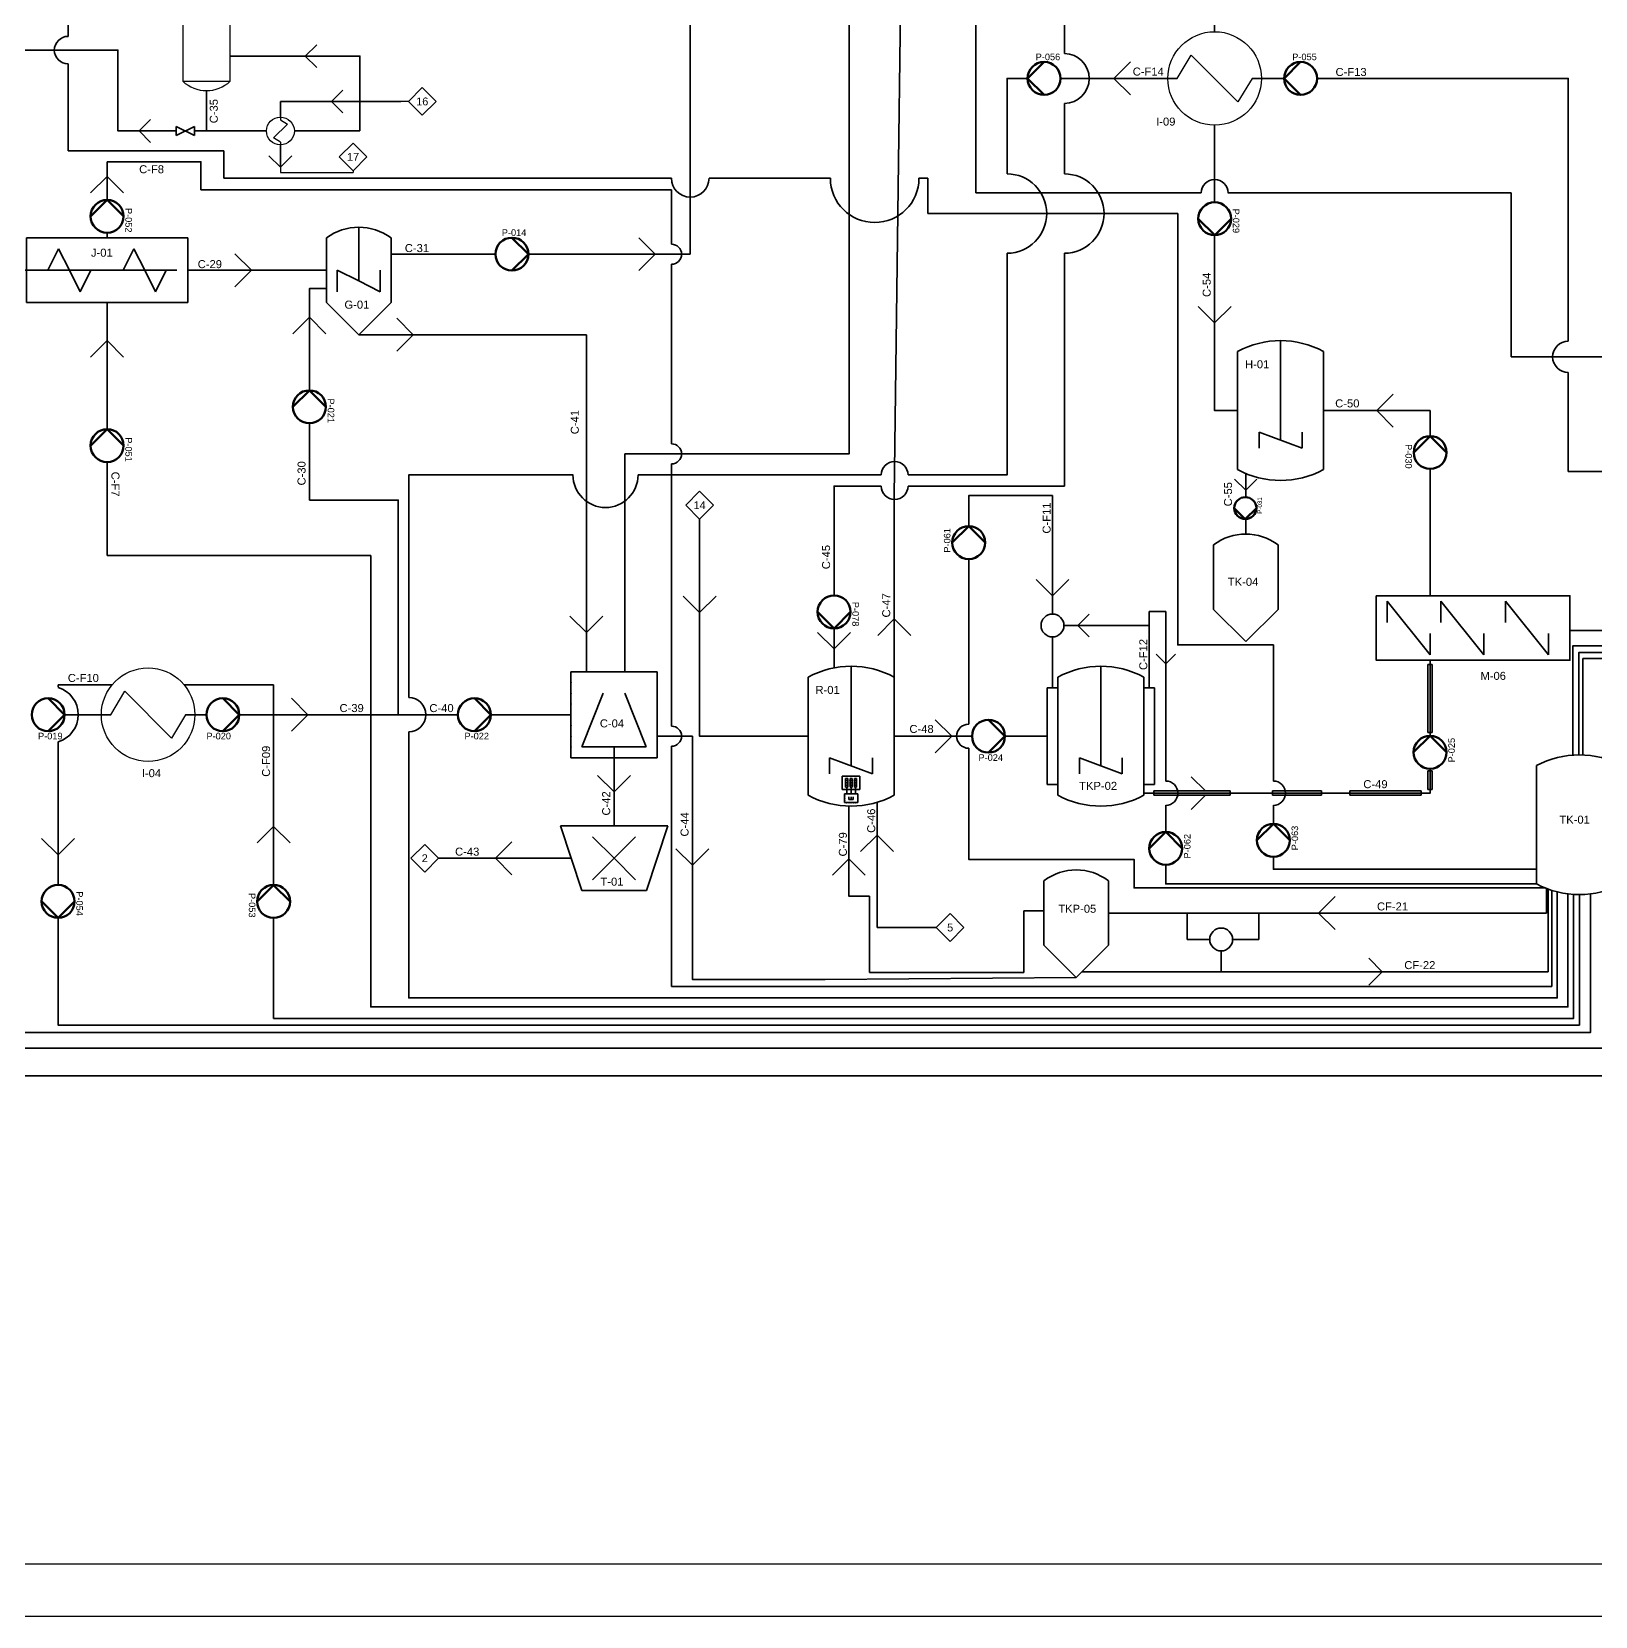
# Paper-space layout 'Flujo' of a CAD drawing. Header units: inches, sheet in millimetres. Extents: x 10 to 410, y 10 to 291.
# Drawn here: x 106.4 to 255.4, y 10 to 161 of the extents above; entities that cross this region are included whole.
import ezdxf
from ezdxf.enums import TextEntityAlignment as Align

# ---------------------------------------------------------------- set-up
doc = ezdxf.new("R2010")
doc.units = ezdxf.units.IN
doc.header["$LTSCALE"] = 5
doc.header["$MEASUREMENT"] = 0
doc.linetypes.add('DASHED2', pattern=[0.375, 0.25, -0.125])
doc.linetypes.add('LÍNEAS_OCULTAS2', pattern=[0.1875, 0.125, -0.0625])
doc.styles.add('TEXTO_CUADRO', font='arial.ttf', dxfattribs={"height": 2})
doc.styles.add('TEXTO_INSTRUMENTOS', font='arial.ttf', dxfattribs={"height": 1})

# ---------------------------------------------------------------- blocks, each defined once
blk = doc.blocks.new('crushing-grinding mixer')
at = {"lineweight": 35}
for p, q in [((30.77, 214.02), (20.77, 214.02)), ((20.77, 214.02), (22.77, 208.02)), ((30.77, 214.02), (28.77, 208.02)), ((25.77, 211.02), (23.77, 213.02)), ((25.77, 211.02), (27.77, 213.02)), ((23.77, 209.02), (25.77, 211.02)), ((27.77, 209.02), (25.77, 211.02)), ((22.77, 208.02), (28.77, 208.02))]:
    blk.add_line(p, q, dxfattribs=at)
blk = doc.blocks.new('Tornillo sin fin cerrado')
at = {"lineweight": 35}
for p, q in [((19.71, 193.97), (34.71, 193.97)), ((19.71, 193.97), (19.71, 190.97)), ((34.71, 193.97), (34.71, 190.97)), ((21.71, 190.97), (22.71, 192.97)), ((23.71, 190.97), (22.71, 192.97)), ((28.71, 190.97), (29.71, 192.97)), ((30.71, 190.97), (29.71, 192.97)), ((19.71, 190.97), (18.71, 190.97)), ((19.71, 187.97), (19.71, 190.97)), ((19.71, 190.97), (33.71, 190.97)), ((19.71, 190.97), (21.71, 190.97)), ((23.71, 190.97), (24.71, 188.97)), ((25.71, 190.97), (24.71, 188.97)), ((25.71, 190.97), (29.71, 190.97)), ((29.71, 190.97), (28.71, 190.97)), ((30.71, 190.97), (31.71, 188.97)), ((32.71, 190.97), (31.71, 188.97)), ((34.71, 187.97), (34.71, 190.97)), ((19.71, 187.97), (34.71, 187.97))]:
    blk.add_line(p, q, dxfattribs=at)
blk = doc.blocks.new('vessel fondo conico con agitador')
at = {"color": 18, "lineweight": 35, "true_color": 0x000000}
for p, q in [((55.51, 240.7), (55.51, 235.7)), ((52.51, 233.7), (52.51, 239.7)), ((58.51, 239.7), (58.51, 233.7)), ((53.51, 235.7), (53.51, 236.7)), ((53.51, 236.7), (55.51, 235.7)), ((57.51, 235.7), (57.51, 236.7)), ((53.51, 235.7), (53.51, 234.7)), ((57.51, 234.7), (55.51, 235.7)), ((57.51, 235.7), (57.51, 234.7))]:
    blk.add_line(p, q, dxfattribs=at)
for points in [[(55.51, 230.7), (52.51, 233.7)], [(55.51, 230.7), (58.51, 233.7)]]:
    blk.add_lwpolyline(points, dxfattribs=at)
blk.add_arc((55.51, 235.7), 5, 53.1301, 126.8699, dxfattribs=at)
blk = doc.blocks.new('bomba')
at = {"lineweight": 100}
for p, q in [((186.71, 141.99), (191.7, 137)), ((191.7, 137), (186.71, 132)), ((191.71, 137), (191.7, 137)), ((186.71, 132), (186.71, 131.99))]:
    blk.add_line(p, q, dxfattribs=at)
blk.add_circle((186.71, 137), 5, dxfattribs=at)
at = {"lineweight": 100, "style": 'TEXTO_CUADRO'}
blk.add_attdef('P-101', (183.22, 129.4), '', height=2, dxfattribs=at)
blk = doc.blocks.new('COL_DESTILACION')
for p, q in [((10, 31.5), (0, 31.5)), ((0, 31.5), (0, -38.5)), ((10, -38.5), (10, 31.5)), ((0, -38.5), (10, -38.5))]:
    blk.add_line(p, q)
at = {"linetype": 'DASHED2'}
for p, q in [((10, 24.5), (0, 24.5)), ((10, 17.5), (0, 17.5)), ((10, 10.5), (0, 10.5)), ((10, 3.5), (0, 3.5)), ((10, -3.5), (0, -3.5)), ((10, -10.5), (0, -10.5)), ((10, -17.5), (0, -17.5)), ((10, -24.5), (0, -24.5))]:
    blk.add_line(p, q, dxfattribs=at)
for centre, start, end in [((5, 26.25), 46.3972, 133.6028), ((5, -33.25), 226.3972, 313.6028)]:
    blk.add_arc(centre, 7.25, start, end)
at = {"insert": (5, 27), "char_height": 2, "attachment_point": 5, "style": 'TEXTO_CUADRO'}
blk.add_mtext_dynamic_manual_height_columns('1', width=12.3356, gutter_width=10, heights=[0], dxfattribs=at)
at = {"style": 'TEXTO_CUADRO'}
for tag, p in [('TAG', (5.37, 13.7)), ('NF', (3.95, -1)), ('N', (5, -22))]:
    blk.add_attdef(tag, text='', height=2, dxfattribs=at).set_placement(p, align=Align.MIDDLE_CENTER)
blk = doc.blocks.new('INTERCAMBIADOR_DE_CALOR')
for p, q in [((1, 0), (2.5, 2.5)), ((7.5, -2.5), (2.5, 2.5)), ((0, 0), (1, 0)), ((9, 0), (7.5, -2.5)), ((9, 0), (10, 0))]:
    blk.add_line(p, q)
blk.add_circle((5, 0), 5)
at = {"style": 'TEXTO_CUADRO'}
blk.add_attdef('TAG', text='', height=2, dxfattribs=at).set_placement((5.87, -6.56), align=Align.MIDDLE_CENTER)
blk = doc.blocks.new('Valvula generica')
at = {"color": 7, "lineweight": 35}
for p, q in [((242.61, 259.1), (243.46, 257.4)), ((242.61, 259.1), (243.46, 259.1)), ((242.61, 257.4), (243.46, 259.1)), ((242.61, 257.4), (243.46, 257.4))]:
    blk.add_line(p, q, dxfattribs=at)
blk = doc.blocks.new('centrifugadora')
at = {"lineweight": 35}
for p, q in [((108.4, 212.32), (108.4, 208.32)), ((108.4, 212.32), (116.4, 212.32)), ((116.4, 212.32), (116.4, 208.32)), ((111.4, 210.32), (109.4, 205.32)), ((113.4, 210.32), (115.4, 205.32)), ((108.4, 204.32), (108.4, 208.32)), ((116.4, 204.32), (116.4, 208.32)), ((109.4, 205.32), (115.4, 205.32)), ((112.4, 205.32), (112.4, 204.32)), ((108.4, 204.32), (112.4, 204.32)), ((116.4, 204.32), (112.4, 204.32))]:
    blk.add_line(p, q, dxfattribs=at)
for p in [(108.4, 211.32), (108.4, 210.32), (108.4, 209.32), (108.4, 207.32), (108.4, 206.32), (108.4, 205.32)]:
    blk.add_point(p, dxfattribs=at)
blk = doc.blocks.new('vessel con agitador')
at = {"lineweight": 35}
for p, q in [((237.26, 259.37), (237.26, 250.87)), ((235.26, 250.87), (235.26, 249.37)), ((239.26, 249.37), (235.26, 250.87)), ((237.26, 250.87), (237.26, 250.12)), ((239.26, 250.87), (239.26, 249.37))]:
    blk.add_line(p, q, dxfattribs=at)
for points in [[(233.26, 258.37), (233.26, 247.37)], [(241.26, 247.37), (241.26, 247.37), (241.26, 258.37)]]:
    blk.add_lwpolyline(points, dxfattribs=at)
for centre, start, end in [((237.26, 250.87), 61.9275, 118.0725), ((237.26, 254.87), 241.9275, 298.0725)]:
    blk.add_arc(centre, 8.5, start, end, dxfattribs=at)
blk = doc.blocks.new('resistencia electrica')
at = {"lineweight": 35}
for p, q in [((178.26, 261.29), (182.26, 261.29)), ((178.26, 255.29), (178.26, 261.29)), ((182.26, 261.29), (182.26, 255.29)), ((182.26, 260.29), (184.26, 260.29)), ((184.26, 260.29), (184.26, 262.29)), ((184.26, 262.29), (190.26, 262.29)), ((184.26, 260.29), (184.26, 256.29)), ((184.26, 260.29), (185.26, 260.29)), ((185.26, 260.29), (185.26, 260.79)), ((185.26, 260.79), (189.26, 260.79)), ((185.26, 260.79), (186.26, 260.79)), ((185.26, 259.79), (185.26, 260.29)), ((189.26, 259.79), (185.26, 259.79)), ((186.26, 260.79), (186.26, 259.79)), ((187.26, 260.79), (187.26, 259.79)), ((188.26, 260.79), (188.26, 259.79)), ((189.26, 260.79), (189.26, 259.79)), ((190.26, 262.29), (190.26, 254.29)), ((182.26, 255.29), (178.26, 255.29)), ((180.26, 259.29), (179.67, 259.29)), ((179.67, 259.29), (179.67, 257.29)), ((179.67, 258.29), (180.84, 258.29)), ((179.67, 257.29), (180.84, 257.29)), ((180.26, 259.29), (180.84, 259.29)), ((182.26, 258.29), (184.26, 258.29)), ((182.26, 256.29), (184.26, 256.29)), ((184.26, 258.29), (185.26, 258.29)), ((184.26, 256.29), (184.26, 254.29)), ((184.26, 256.29), (185.26, 256.29)), ((184.26, 254.29), (190.26, 254.29)), ((185.26, 258.29), (185.26, 258.79)), ((185.26, 258.79), (189.26, 258.79)), ((185.26, 258.79), (186.26, 258.79)), ((185.26, 257.79), (185.26, 258.29)), ((189.26, 257.79), (185.26, 257.79)), ((185.26, 256.29), (185.26, 256.79)), ((185.26, 256.79), (189.26, 256.79)), ((185.26, 256.79), (186.26, 256.79)), ((185.26, 255.79), (185.26, 256.29)), ((189.26, 255.79), (185.26, 255.79)), ((186.26, 258.79), (186.26, 257.79)), ((186.26, 256.79), (186.26, 255.79)), ((187.26, 258.79), (187.26, 257.79)), ((187.26, 256.79), (187.26, 255.79)), ((188.26, 258.79), (188.26, 257.79)), ((188.26, 256.79), (188.26, 255.79)), ((189.26, 258.79), (189.26, 257.79)), ((189.26, 256.79), (189.26, 255.79))]:
    blk.add_line(p, q, dxfattribs=at)
for p in [(178.26, 260.29), (179.26, 261.29), (180.26, 261.29), (181.26, 261.29), (186.26, 260.79), (187.26, 260.79), (188.26, 260.79), (178.26, 259.29), (178.26, 258.29), (178.26, 257.29), (178.26, 256.29), (186.26, 258.79), (186.26, 256.79), (187.26, 258.79), (187.26, 256.79), (188.26, 258.79), (188.26, 256.79)]:
    blk.add_point(p, dxfattribs=at)
blk = doc.blocks.new('vessel con camisa')
at = {"lineweight": 35}
for p, q in [((243.14, 255.09), (243.14, 244.09)), ((251.14, 255.09), (251.14, 244.09)), ((242.14, 254.09), (243.14, 254.09)), ((242.14, 245.09), (242.14, 254.09)), ((243.14, 254.09), (243.14, 245.09)), ((252.14, 254.09), (251.14, 254.09)), ((252.14, 245.09), (252.14, 254.09)), ((243.14, 245.09), (242.14, 245.09)), ((251.14, 245.09), (252.14, 245.09))]:
    blk.add_line(p, q, dxfattribs=at)
for centre, start, end in [((247.14, 247.59), 61.9275, 118.0725), ((247.14, 251.59), 241.9275, 298.0725)]:
    blk.add_arc(centre, 8.5, start, end, dxfattribs=at)
blk = doc.blocks.new('mezclador generico')
at = {"lineweight": 35}
for p, q in [((205.31, 253.06), (206.31, 253.06)), ((206.31, 252.56), (206.31, 252.06)), ((206.31, 252.06), (206.31, 252.56)), ((206.31, 252.56), (210.31, 247.56)), ((206.31, 252.56), (206.31, 250.56)), ((211.31, 252.56), (215.31, 247.56)), ((211.31, 252.56), (211.31, 250.56)), ((217.31, 252.56), (221.31, 247.56)), ((217.31, 252.56), (217.31, 250.56)), ((210.31, 249.56), (210.31, 247.56)), ((215.31, 249.56), (215.31, 247.56)), ((221.31, 249.56), (221.31, 247.56)), ((210.31, 247.56), (210.31, 248.06)), ((211.31, 247.06), (210.31, 247.06))]:
    blk.add_line(p, q, dxfattribs=at)
for points in [[(205.31, 253.06), (205.31, 247.06), (211.31, 247.06)], [(205.31, 253.06), (211.31, 253.06)], [(211.31, 253.06), (217.31, 253.06)], [(211.31, 247.06), (223.31, 247.06), (223.31, 252.56)], [(217.31, 253.06), (223.31, 253.06), (223.31, 252.56)]]:
    blk.add_lwpolyline(points, dxfattribs=at)
blk = doc.blocks.new('VESSEL CONICO')
at = {"lineweight": 35}
for p, q in [((222.4, 129.71), (222.4, 123.71)), ((228.4, 123.71), (228.4, 129.71)), ((222.4, 123.71), (225.4, 120.71)), ((225.4, 120.71), (228.4, 123.71))]:
    blk.add_line(p, q, dxfattribs=at)
blk.add_arc((225.4, 125.71), 5, 53.1301, 126.8699, dxfattribs=at)
blk = doc.blocks.new('vessel with dished ends')
at = {"lineweight": 35}
for p, q in [((128, 243.23), (128, 254.23)), ((136, 254.23), (136, 243.23))]:
    blk.add_line(p, q, dxfattribs=at)
for centre, start, end in [((132, 246.73), 61.9275, 118.0725), ((132, 250.73), 241.9275, 298.0725)]:
    blk.add_arc(centre, 8.5, start, end, dxfattribs=at)
blk = doc.blocks.new('NUMERADOR_DE_LINEA')
blk.add_lwpolyline([(3.54, -3.54), (7.07, 0), (3.54, 3.54), (0, 0)], close=True)
at = {"style": 'TEXTO_CUADRO'}
blk.add_attdef('NL', text='', height=2, dxfattribs=at).set_placement((3.54, 0), align=Align.MIDDLE_CENTER)

psp = doc.layouts.new('Flujo')

# ---------------------------------------------------------------- linework, layer by layer
at = {"color": 18, "lineweight": 35, "true_color": 0x000000}
for p, q in [((196.38, 195.01), (196.38, 145.62)), ((215.57, 156.53), (214.68, 156.53)), ((223.66, 156.53), (222.7, 156.53)), ((130.14, 152.85), (130.14, 154.34)), ((130.14, 154.34), (141.62, 154.34)), ((130.14, 150.2), (130.14, 148.09)), ((196.38, 145.62), (206.57, 145.62)), ((217.86, 145.62), (206.57, 145.62)), ((247.4, 145.62), (220.41, 145.62)), ((247.4, 130), (247.4, 145.62)), ((159.29, 132.11), (159.29, 111.11)), ((258.45, 130), (247.4, 130)), ((208.29, 100.52), (208.29, 91.05)), ((113.97, 95.91), (113.08, 95.91)), ((122.06, 95.91), (121.1, 95.91)), ((208.29, 91.05), (206.25, 91.81)), ((206.25, 91.81), (206.25, 90.28)), ((208.29, 91.05), (210.34, 90.28)), ((210.34, 90.28), (210.34, 91.81))]:
    psp.add_line(p, q, dxfattribs=at)
at = {"color": 5, "lineweight": 35}
for p, q in [((109.91, 169.5), (109.91, 160.54)), ((109.91, 157.92), (109.91, 149.63)), ((209.55, 156.53), (211.11, 158.1)), ((214.68, 156.53), (209.55, 156.53)), ((209.55, 156.53), (211.11, 154.96)), ((228.9, 156.53), (239.98, 156.53)), ((109.91, 149.63), (124.74, 149.63)), ((124.74, 149.63), (124.74, 147.02)), ((113.63, 148.59), (113.63, 144.96)), ((113.63, 147.18), (112.06, 145.62)), ((113.63, 147.18), (115.2, 145.62)), ((124.74, 147.02), (167.4, 147.02)), ((191.82, 147.02), (190.97, 147.02)), ((191.82, 143.66), (191.82, 147.02)), ((167.4, 145.92), (167.4, 140.74)), ((113.63, 141.82), (113.63, 141.33)), ((167.4, 138.83), (167.4, 121.72)), ((113.63, 135.18), (113.63, 127.92)), ((113.63, 131.55), (112.06, 129.99)), ((113.63, 131.55), (115.2, 129.99)), ((113.63, 127.92), (113.63, 123.11)), ((113.63, 119.97), (113.63, 111.07)), ((167.4, 119.81), (167.4, 94.82)), ((203.69, 112.81), (203.69, 116.79)), ((203.69, 105.5), (203.69, 112.81)), ((113.63, 111.07), (138.74, 111.07)), ((138.74, 95.91), (138.74, 111.07)), ((203.69, 107.23), (202.12, 108.8)), ((203.69, 107.23), (205.25, 108.8)), ((212.9, 104.41), (212.9, 105.74)), ((204.78, 104.41), (208.29, 104.41)), ((206.1, 104.41), (207.18, 105.5)), ((206.1, 104.41), (207.18, 103.33)), ((208.29, 104.41), (212.9, 104.41)), ((212.9, 98.47), (212.9, 104.41)), ((203.69, 98.47), (203.69, 103.32)), ((214.48, 100.76), (213.57, 101.67)), ((214.48, 100.76), (215.4, 101.67)), ((114.09, 98.74), (108.96, 98.74)), ((167.4, 92.91), (167.4, 70.01)), ((129.49, 85.26), (127.92, 83.7)), ((129.49, 85.26), (131.06, 83.7)), ((108.96, 82.54), (107.39, 84.1)), ((108.96, 82.54), (110.53, 84.1)), ((229.04, 77.01), (230.61, 78.58)), ((250.9, 71.42), (250.9, 79.29)), ((251.27, 70.01), (251.27, 79.16)), ((216.53, 74.49), (216.53, 77.01)), ((223.36, 74.49), (223.36, 77.01)), ((229.04, 77.01), (230.61, 75.44)), ((218.67, 74.49), (216.53, 74.49)), ((220.85, 74.49), (223.36, 74.49)), ((219.76, 73.4), (219.76, 72.9)), ((219.76, 72.9), (219.76, 71.42)), ((235.11, 71.42), (233.83, 72.7)), ((206.51, 71.42), (219.31, 71.42)), ((219.31, 71.42), (250.9, 71.42)), ((235.11, 71.42), (233.83, 70.14)), ((167.4, 70.01), (251.27, 70.01))]:
    psp.add_line(p, q, dxfattribs=at)
at = {"lineweight": 35}
for p, q in [((219.14, 165.08), (219.14, 160.99)), ((132.51, 158.66), (133.6, 159.75)), ((132.51, 158.66), (133.6, 157.57)), ((135.01, 154.34), (136.09, 155.43)), ((135.01, 154.34), (136.09, 153.25)), ((116.68, 151.53), (117.77, 152.61)), ((116.68, 151.53), (117.77, 150.44)), ((219.14, 144.74), (219.14, 152.08)), ((130.14, 148.09), (129.05, 149.17)), ((130.14, 148.09), (131.23, 149.17)), ((165.84, 139.79), (164.27, 141.36)), ((127.37, 138.26), (125.8, 139.83)), ((140.68, 139.79), (144.51, 139.79)), ((144.51, 139.79), (150.62, 139.79)), ((153.76, 139.79), (169.18, 139.78)), ((165.84, 139.79), (164.27, 138.22)), ((121.31, 138.26), (128.64, 138.26)), ((127.37, 138.26), (125.8, 136.69)), ((128.64, 138.26), (134.53, 138.26)), ((219.14, 133.25), (217.57, 134.81)), ((219.14, 133.25), (220.71, 134.81)), ((132.9, 133.78), (131.33, 132.21)), ((132.9, 133.78), (134.47, 132.21)), ((142.79, 132.11), (141.22, 133.68)), ((137.6, 132.11), (152.79, 132.11)), ((142.79, 132.11), (141.22, 130.54)), ((152.79, 132.11), (159.29, 132.11)), ((234.59, 124.89), (236.16, 126.46)), ((239.67, 124.89), (229.52, 124.89)), ((234.59, 124.89), (236.16, 123.32)), ((239.67, 122.46), (239.67, 124.89)), ((222.1, 117.3), (221.04, 118.36)), ((222.1, 118.89), (222.1, 116.64)), ((222.1, 117.3), (223.16, 118.36)), ((222.1, 114.58), (222.1, 113.11)), ((159.29, 100.01), (159.29, 111.11)), ((188.61, 109.63), (188.61, 111.72)), ((188.61, 105.03), (188.61, 109.63)), ((170.07, 105.63), (168.5, 107.2)), ((170.07, 105.63), (171.64, 107.2)), ((159.29, 103.74), (157.72, 105.3)), ((159.29, 103.74), (160.86, 105.3)), ((188.61, 105.03), (187.04, 103.46)), ((188.61, 99.5), (188.61, 105.03)), ((188.61, 105.03), (190.18, 103.46)), ((252.98, 103.92), (259.73, 103.92)), ((239.46, 94.2), (239.46, 100.7)), ((239.46, 100.7), (239.87, 100.7)), ((239.87, 94.2), (239.87, 100.7)), ((132.75, 95.91), (131.18, 97.48)), ((109.58, 95.91), (113.08, 95.91)), ((121.99, 95.91), (123.09, 95.91)), ((126.22, 95.91), (134.53, 95.91)), ((132.75, 95.91), (131.18, 94.34)), ((134.53, 95.91), (147.06, 95.91)), ((150.19, 95.91), (157.82, 95.91)), ((194.09, 93.86), (192.52, 95.43)), ((166.02, 93.86), (169.39, 93.86)), ((177.62, 93.86), (180.41, 93.86)), ((188.61, 93.86), (196.03, 93.86)), ((194.09, 93.86), (192.52, 92.29)), ((199.16, 93.86), (203.17, 93.86)), ((239.46, 94.2), (239.87, 94.2)), ((161.92, 91.81), (161.92, 85.3)), ((161.92, 88.56), (160.35, 90.13)), ((161.92, 88.56), (163.49, 90.13)), ((218.26, 88.64), (216.9, 90)), ((239.46, 88.77), (239.46, 90.57)), ((239.46, 90.57), (239.87, 90.57)), ((239.87, 88.77), (239.87, 90.57)), ((212.39, 88.23), (212.39, 88.43)), ((213.33, 88.64), (220.63, 88.64)), ((213.33, 88.23), (213.33, 88.64)), ((213.33, 88.23), (220.63, 88.23)), ((218.26, 88.23), (216.9, 86.86)), ((220.63, 88.64), (220.63, 88.23)), ((223.46, 88.43), (231.37, 88.43)), ((224.64, 88.64), (229.31, 88.64)), ((224.64, 88.64), (224.64, 88.23)), ((224.64, 88.23), (229.31, 88.23)), ((229.31, 88.64), (229.31, 88.23)), ((231.37, 88.43), (236.84, 88.43)), ((232.01, 88.64), (238.82, 88.64)), ((232.01, 88.64), (232.01, 88.23)), ((232.01, 88.23), (238.82, 88.23)), ((238.82, 88.64), (238.82, 88.23)), ((239.46, 88.77), (239.87, 88.77)), ((186.98, 87.56), (186.98, 75.63)), ((150.63, 82.23), (152.19, 83.8)), ((169.39, 81.57), (167.82, 83.13)), ((169.39, 81.57), (170.96, 83.13)), ((186.98, 84.43), (185.41, 82.86)), ((186.98, 84.43), (188.55, 82.86)), ((157.82, 82.23), (145.21, 82.23)), ((150.63, 82.23), (152.19, 80.66)), ((184.29, 82.18), (182.72, 80.61)), ((184.29, 82.18), (185.86, 80.61)), ((200.96, 71.34), (200.96, 77.22)), ((200.96, 77.22), (202.88, 77.22)), ((186.98, 75.63), (192.62, 75.63)), ((186.25, 71.34), (200.96, 71.34)), ((182.04, 70.68), (205.95, 70.86))]:
    psp.add_line(p, q, dxfattribs=at)
for p, q in [((142.33, 154.34), (141.62, 154.34)), ((130.14, 148.09), (130.14, 147.56)), ((130.14, 147.56), (137.06, 147.56)), ((137.06, 147.74), (137.06, 147.56))]:
    psp.add_line(p, q)
at = {"color": 7, "lineweight": 35}
for p, q in [((120.22, 151.53), (116.68, 151.53)), ((123.1, 151.53), (121.96, 151.53)), ((123.1, 151.53), (128.81, 151.53)), ((137.72, 151.53), (131.46, 151.53))]:
    psp.add_line(p, q, dxfattribs=at)
at = {"color": 6, "lineweight": 35}
for p, q in [((182.89, 109.63), (182.89, 111.72)), ((182.89, 107.26), (182.89, 109.63)), ((182.89, 102.17), (181.32, 103.74)), ((182.89, 100.37), (182.89, 104.13)), ((182.89, 102.17), (184.46, 103.74))]:
    psp.add_line(p, q, dxfattribs=at)
at = {"color": 3, "lineweight": 35}
psp.add_line((212.39, 88.43), (212.39, 88.23), dxfattribs=at)
for points in [[(10, 10), (410, 10), (410, 290.6), (10, 290.6)], [(15, 15), (405, 15), (405, 285.6), (15, 285.6)]]:
    psp.add_lwpolyline(points, close=True)
at = {"color": 1, "lineweight": 35}
psp.add_lwpolyline([(58.28, 267.65), (58.28, 273.41), (16.59, 273.41), (16.59, 61.51), (289.84, 61.51), (289.84, 81.68)], dxfattribs=at)
at = {"color": 6, "lineweight": 35}
for points in [[(204.82, 158.9), (204.82, 213.51), (227.3, 213.51), (227.3, 213.53)], [(204.82, 147.43), (204.82, 154.16)], [(189.93, 117.69), (204.82, 117.69), (204.82, 139.88)], [(182.89, 111.72), (182.89, 117.69), (187.38, 117.69)]]:
    psp.add_lwpolyline(points, dxfattribs=at)
at = {"color": 18, "lineweight": 35, "true_color": 0x000000}
for points in [[(188.61, 116.75), (189.6, 192.59), (146.79, 192.59)], [(98.04, 159.23), (114.66, 159.23), (114.66, 151.53), (116.68, 151.53)], [(123.1, 155.37), (123.1, 151.53)], [(162.94, 120.76), (162.94, 103.66), (162.94, 103.66), (162.94, 100.01)], [(188.61, 111.72), (188.61, 116.75)]]:
    psp.add_lwpolyline(points, dxfattribs=at)
at = {"color": 7, "lineweight": 35}
for points in [[(169.18, 191.24), (184.32, 191.24), (184.32, 120.76), (166.72, 120.76), (162.94, 120.76)], [(169.18, 147.46), (169.18, 169.07)], [(137.72, 151.53), (137.72, 158.66), (125.36, 158.66)], [(169.18, 139.78), (169.18, 147.46)], [(132.9, 116.35), (141.36, 116.35), (141.36, 95.91)]]:
    psp.add_lwpolyline(points, dxfattribs=at)
at = {"color": 5, "lineweight": 35}
for points in [[(291.31, 158.7), (291.31, 143.26), (283.37, 143.26), (283.37, 129.34), (263.2, 129.34), (263.2, 101.83), (254.22, 101.83), (253.82, 101.83), (253.82, 92.07)], [(201.32, 156.53), (199.36, 156.53), (199.36, 147.43)], [(209.55, 156.53), (204.45, 156.53)], [(225.76, 156.53), (223.66, 156.53)], [(239.98, 156.53), (252.83, 156.53), (252.83, 131.49)], [(113.63, 148.59), (122.56, 148.59), (122.56, 145.92), (167.4, 145.92)], [(170.97, 147.02), (182.53, 147.02)], [(191.82, 143.66), (193.06, 143.66), (215.63, 143.66), (215.63, 106.11), (215.63, 106.11), (215.63, 102.55), (216.62, 102.55), (224.73, 102.55), (224.73, 89.59)], [(290.91, 141.44), (284.21, 141.44), (284.21, 128.23), (267.72, 128.23), (263.79, 128.23), (263.79, 101.25), (254.22, 101.25), (254.22, 92.07)], [(199.36, 139.88), (199.36, 118.75), (189.93, 118.75)], [(252.83, 128.51), (252.83, 119.09), (258.45, 119.09)], [(66.5, 119.47), (66.5, 114.38), (37, 114.38), (37, 64.13), (256.18, 64.13), (256.18, 78.82)], [(75.09, 119.16), (75.09, 112.88), (39.44, 112.88), (39.44, 65.62), (254.94, 65.62), (254.94, 78.82)], [(158.02, 118.75), (142.37, 118.75), (142.37, 97.54)], [(187.38, 118.75), (164.21, 118.75)], [(261.01, 119.09), (262.5, 119.09), (262.5, 102.46), (253.25, 102.46), (253.25, 92.07)], [(203.69, 116.79), (195.71, 116.79), (195.71, 113.87)], [(195.71, 110.74), (195.71, 95.01)], [(212.9, 105.74), (214.48, 105.74), (214.48, 89.59)], [(108.96, 98.74), (108.96, 98.52)], [(123.09, 98.74), (120.98, 98.74)], [(123.09, 98.74), (129.49, 98.74)], [(129.49, 98.74), (129.49, 79.69)], [(138.74, 95.91), (138.74, 68.07), (252.79, 68.07), (252.79, 78.83)], [(142.37, 94.29), (142.37, 68.92), (251.77, 68.92), (251.77, 79.02)], [(108.96, 93.31), (108.96, 79.69)], [(195.71, 92.72), (195.71, 82.12), (211.46, 82.12), (211.46, 79.41), (250.59, 79.41), (250.59, 79.41)], [(214.48, 87.28), (214.48, 84.74)], [(224.73, 87.28), (224.73, 85.51)], [(214.48, 81.6), (214.48, 79.78), (249.79, 79.78)], [(224.73, 82.38), (224.73, 81.18), (249.79, 81.18)], [(108.96, 76.55), (108.96, 66.34), (253.89, 66.34), (253.89, 78.76)], [(129.49, 76.55), (129.49, 66.97), (253.34, 66.97), (253.34, 78.83)], [(240.52, 77.01), (250.75, 77.01), (250.75, 79.34)], [(209.03, 77.01), (240.52, 77.01)]]:
    psp.add_lwpolyline(points, dxfattribs=at)
at = {"lineweight": 35}
for points in [[(221.33, 124.89), (219.14, 124.89), (219.14, 141.6)], [(134.53, 136.51), (132.9, 136.51), (132.9, 126.81)], [(132.9, 123.67), (132.9, 116.35)], [(239.67, 107.25), (239.67, 119.33)], [(177.62, 93.86), (170.07, 93.86), (170.07, 105.63), (170.07, 114.55)], [(239.67, 93.89), (239.67, 101.1)], [(169.39, 93.86), (169.39, 70.68), (182.04, 70.68)], [(236.84, 88.43), (239.67, 88.43), (239.67, 90.75)], [(212.39, 88.43), (223.46, 88.43)], [(184.29, 87.2), (184.29, 84.58), (184.29, 84.58), (184.29, 78.61), (186.25, 78.61), (186.25, 71.34)]]:
    psp.add_lwpolyline(points, dxfattribs=at)
for centre in [(203.69, 104.41), (219.76, 74.49)]:
    psp.add_circle(centre, 1.09, dxfattribs=at)
at = {"color": 5, "lineweight": 35}
for centre, radius, start, end in [((109.91, 159.23), 1.31, 90, 270), ((169.18, 147.02), 1.79, 180, 0), ((186.75, 147.02), 4.22, 180, 0), ((199.36, 143.66), 3.78, 270, 90), ((167.4, 139.78), 0.957, 270, 90), ((252.83, 130), 1.49, 90, 270), ((167.4, 120.76), 0.957, 270, 90), ((188.65, 118.75), 1.28, 0, 180), ((161.11, 118.75), 3.1, 180, 0), ((108.16, 95.91), 2.72, 287.0116, 72.9884), ((142.37, 95.91), 1.63, 270, 90), ((167.4, 93.86), 0.957, 270, 90), ((195.71, 93.86), 1.15, 90, 270), ((214.48, 88.43), 1.16, 270, 90), ((224.73, 88.43), 1.16, 270, 90)]:
    psp.add_arc(centre, radius, start, end, dxfattribs=at)
at = {"color": 6, "lineweight": 35}
for centre, radius, start, end in [((204.82, 156.53), 2.37, 270, 90), ((204.82, 143.66), 3.78, 270, 90), ((188.65, 117.69), 1.28, 180, 0)]:
    psp.add_arc(centre, radius, start, end, dxfattribs=at)
at = {"lineweight": 35}
psp.add_arc((219.14, 145.62), 1.28, 0, 180, dxfattribs=at)

# ---------------------------------------------------------------- block references
at = {"color": 3, "linetype": 'LÍNEAS_OCULTAS2', "lineweight": 35, "xscale": 0.4533043059229451, "yscale": 0.4533043059229451, "zscale": 0.4533043059229451}
psp.add_blockref('COL_DESTILACION', (120.83, 173.73), dxfattribs=at).add_auto_attribs({'TAG': 'Z-01', 'NF': '7', 'N': '11'})
at = {"color": 3, "linetype": 'LÍNEAS_OCULTAS2', "lineweight": 35}
for name, p, xscale, yscale, zscale in [('INTERCAMBIADOR_DE_CALOR', (214.68, 156.53), 0.8909178327213845, 0.8909178327213845, 0.8909178327213845), ('vessel con agitador', (-17.62, -134.14), 1.024361001701435, 1.024361001701435, 1.024361001701435), ('VESSEL CONICO', (-8.79, -20.78), 1.024361001701435, 1.024361001701435, 1.024361001701435), ('INTERCAMBIADOR_DE_CALOR', (113.08, 95.91), 0.8909178327213845, 0.8909178327213845, 0.8909178327213845), ('centrifugadora', (46.78, -117.49), 1.024361001701435, 1.024361001701435, 1.024361001701435), ('vessel con agitador', (-58.53, -165.17), 1.024361001701435, 1.024361001701435, 1.024361001701435), ('vessel con camisa', (-44.86, -161.81), 1.024361001701435, 1.024361001701435, 1.024361001701435), ('vessel with dished ends', (118.67, -169.37), 1.024361001701435, 1.024361001701435, 1.024361001701435)]:
    psp.add_blockref(name, p, dxfattribs=dict(at, xscale=xscale, yscale=yscale, zscale=zscale))
at = {"color": 1, "linetype": 'DASHED2', "lineweight": 35}
ref = psp.add_blockref('bomba', (261.46, 199.51), dxfattribs=dict(at, xscale=0.3137173204244906, yscale=0.3137173204244906, zscale=0.3137173204244906, rotation=180))
ref.add_attrib('P-101', 'P-056', (202.09, 158.27), dxfattribs={"lineweight": 100, "height": 0.627, "rotation": 360, "style": 'TEXTO_CUADRO'})
ref = psp.add_blockref('bomba', (285.9, 199.51), dxfattribs=dict(at, xscale=0.3137173204244906, yscale=0.3137173204244906, zscale=0.3137173204244906, rotation=180))
ref.add_attrib('P-101', 'P-055', (226.53, 158.27), dxfattribs={"lineweight": 100, "height": 0.627, "rotation": 360, "style": 'TEXTO_CUADRO'})
at = {"color": 5, "lineweight": 35, "xscale": 0.3730871153243692, "yscale": 0.3730871153243692, "zscale": 0.3730871153243692}
for p, values in [((142.33, 154.34), {'NL': '16'}), ((135.74, 149.06), {'NL': '17'}), ((168.75, 115.87), {'NL': '14'}), ((142.57, 82.23), {'NL': '2'}), ((192.62, 75.63), {'NL': '5'})]:
    psp.add_blockref('NUMERADOR_DE_LINEA', p, dxfattribs=at).add_auto_attribs(values)
at = {"color": 3, "linetype": 'LÍNEAS_OCULTAS2', "lineweight": 35, "rotation": 270}
for name, p, xscale, yscale, zscale in [('INTERCAMBIADOR_DE_CALOR', (130.14, 152.85), 0.2649898694412766, 0.2649898694412766, 0.2649898694412766), ('Valvula generica', (-143.45, 400.48), 1.024361001701435, 1.024361001701435, 1.024361001701435)]:
    psp.add_blockref(name, p, dxfattribs=dict(at, xscale=xscale, yscale=yscale, zscale=zscale))
at = {"color": 1, "linetype": 'DASHED2', "lineweight": 35}
ref = psp.add_blockref('bomba', (156.61, 84.82), dxfattribs=dict(at, xscale=0.3137173204244906, yscale=0.3137173204244906, zscale=0.3137173204244906, rotation=89.99999999999753))
ref.add_attrib('P-101', 'P-052', (115.37, 144.19), dxfattribs={"lineweight": 100, "height": 0.627, "rotation": 270, "style": 'TEXTO_CUADRO'})
ref = psp.add_blockref('bomba', (262.12, 201.74), dxfattribs=dict(at, xscale=-0.3137173204244906, yscale=0.3137173204244906, zscale=0.3137173204244906, rotation=90.00000000000959))
ref.add_attrib('P-101', 'P-029', (220.87, 144.13), dxfattribs={"lineweight": 100, "height": 0.627, "rotation": 270, "style": 'TEXTO_CUADRO'})
at = {"lineweight": 35, "xscale": 1.024361001701435, "yscale": 1.024361001701435, "zscale": 1.024361001701435}
for name, p in [('vessel fondo conico con agitador', (80.74, -104.21)), ('mezclador generico', (24.23, -151.98))]:
    psp.add_blockref(name, p, dxfattribs=at)
at = {"color": 1, "linetype": 'DASHED2', "lineweight": 35}
ref = psp.add_blockref('bomba', (93.62, 182.77), dxfattribs=dict(at, xscale=-0.3137173204244906, yscale=0.3137173204244906, zscale=0.3137173204244906, rotation=180))
ref.add_attrib('P-101', 'P-014', (151.23, 141.53), dxfattribs={"lineweight": 100, "height": 0.627, "style": 'TEXTO_CUADRO'})
at = {"color": 32, "lineweight": 35, "true_color": 0xcd6928, "xscale": 1.024361001701435, "yscale": 1.024361001701435, "zscale": 1.024361001701435}
for name, p in [('Tornillo sin fin cerrado', (85.75, -57.36)), ('crushing-grinding mixer', (135.53, -133.93))]:
    psp.add_blockref(name, p, dxfattribs=at)
at = {"color": 1, "linetype": 'DASHED2', "lineweight": 35}
ref = psp.add_blockref('bomba', (175.88, 66.67), dxfattribs=dict(at, xscale=0.3137173204244906, yscale=0.3137173204244906, zscale=0.3137173204244906, rotation=89.99999999999753))
ref.add_attrib('P-101', 'P-021', (134.64, 126.04), dxfattribs={"lineweight": 100, "height": 0.627, "rotation": 270, "style": 'TEXTO_CUADRO'})
ref = psp.add_blockref('bomba', (156.61, 62.97), dxfattribs=dict(at, xscale=0.3137173204244906, yscale=0.3137173204244906, zscale=0.3137173204244906, rotation=89.99999999999753))
ref.add_attrib('P-101', 'P-051', (115.37, 122.34), dxfattribs={"lineweight": 100, "height": 0.627, "rotation": 270, "style": 'TEXTO_CUADRO'})
ref = psp.add_blockref('bomba', (196.69, 62.32), dxfattribs=dict(at, xscale=-0.3137173204244906, yscale=0.3137173204244906, zscale=0.3137173204244906, rotation=270.0000000000025))
ref.add_attrib('P-101', 'P-030', (237.31, 121.69), dxfattribs={"lineweight": 100, "height": 0.627, "rotation": 270, "style": 'TEXTO_CUADRO'})
ref = psp.add_blockref('bomba', (250.81, 154.77), dxfattribs=dict(at, xscale=-0.2098497646053017, yscale=0.2098497646053017, zscale=0.2098497646053017, rotation=90.00000000000249))
ref.add_attrib('P-101', 'P-031', (223.64, 115.06), dxfattribs={"lineweight": 100, "height": 0.42, "rotation": 90, "style": 'TEXTO_CUADRO'})
ref = psp.add_blockref('bomba', (152.73, 53.73), dxfattribs=dict(at, xscale=-0.3137173204244906, yscale=0.3137173204244906, zscale=0.3137173204244906, rotation=270))
ref.add_attrib('P-101', 'P-061', (193.97, 111.35), dxfattribs={"lineweight": 100, "height": 0.627, "rotation": 90, "style": 'TEXTO_CUADRO'})
ref = psp.add_blockref('bomba', (225.86, 164.27), dxfattribs=dict(at, xscale=-0.3137173204244906, yscale=0.3137173204244906, zscale=0.3137173204244906, rotation=90.00000000000959))
ref.add_attrib('P-101', 'P-078', (184.62, 106.66), dxfattribs={"lineweight": 100, "height": 0.627, "rotation": 270, "style": 'TEXTO_CUADRO'})
ref = psp.add_blockref('bomba', (49.44, 52.93), dxfattribs=dict(at, xscale=0.3137173204244906, yscale=0.3137173204244906, zscale=0.3137173204244906))
ref.add_attrib('P-101', 'P-019', (107.05, 93.56), dxfattribs={"lineweight": 100, "height": 0.627, "rotation": 360, "style": 'TEXTO_CUADRO'})
ref = psp.add_blockref('bomba', (66.08, 52.93), dxfattribs=dict(at, xscale=0.3137173204244906, yscale=0.3137173204244906, zscale=0.3137173204244906))
ref.add_attrib('P-101', 'P-020', (123.09, 93.56), dxfattribs={"lineweight": 100, "height": 0.627, "rotation": 360, "style": 'TEXTO_CUADRO'})
ref = psp.add_blockref('bomba', (90.05, 52.93), dxfattribs=dict(at, xscale=0.3137173204244906, yscale=0.3137173204244906, zscale=0.3137173204244906))
ref.add_attrib('P-101', 'P-022', (147.67, 93.56), dxfattribs={"lineweight": 100, "height": 0.627, "rotation": 360, "style": 'TEXTO_CUADRO'})
ref = psp.add_blockref('bomba', (139.02, 50.88), dxfattribs=dict(at, xscale=0.3137173204244906, yscale=0.3137173204244906, zscale=0.3137173204244906))
ref.add_attrib('P-101', 'P-024', (196.64, 91.51), dxfattribs={"lineweight": 100, "height": 0.627, "rotation": 360, "style": 'TEXTO_CUADRO'})
ref = psp.add_blockref('bomba', (282.64, 33.75), dxfattribs=dict(at, xscale=0.3137173204244906, yscale=0.3137173204244906, zscale=0.3137173204244906, rotation=90))
ref.add_attrib('P-101', 'P-025', (242.02, 91.36), dxfattribs={"lineweight": 100, "height": 0.627, "rotation": 90, "style": 'TEXTO_CUADRO'})
at = {"lineweight": 35, "xscale": 0.2096163499663649, "yscale": 0.2096163499663649, "zscale": 0.2096163499663649, "rotation": 90}
psp.add_blockref('resistencia electrica', (238.65, 50.16), dxfattribs=at)
at = {"color": 1, "linetype": 'DASHED2', "lineweight": 35}
ref = psp.add_blockref('bomba', (257.46, 24.6), dxfattribs=dict(at, xscale=0.3137173204244906, yscale=0.3137173204244906, zscale=0.3137173204244906, rotation=89.9999999999994))
ref.add_attrib('P-101', 'P-062', (216.84, 82.21), dxfattribs={"lineweight": 100, "height": 0.627, "rotation": 90, "style": 'TEXTO_CUADRO'})
ref = psp.add_blockref('bomba', (267.71, 25.37), dxfattribs=dict(at, xscale=0.3137173204244906, yscale=0.3137173204244906, zscale=0.3137173204244906, rotation=89.9999999999994))
ref.add_attrib('P-101', 'P-063', (227.09, 82.99), dxfattribs={"lineweight": 100, "height": 0.627, "rotation": 90, "style": 'TEXTO_CUADRO'})
at = {"color": 2, "linetype": 'LÍNEAS_OCULTAS2', "lineweight": 35, "xscale": 1.024361001701435, "yscale": 1.024361001701435, "zscale": 1.024361001701435}
psp.add_blockref('VESSEL CONICO', (-24.94, -52.78), dxfattribs=at)
at = {"color": 1, "linetype": 'DASHED2', "lineweight": 35}
ref = psp.add_blockref('bomba', (151.94, 136.69), dxfattribs=dict(at, xscale=-0.3137173204244906, yscale=0.3137173204244906, zscale=0.3137173204244906, rotation=90.00000000000959))
ref.add_attrib('P-101', 'P-054', (110.69, 79.08), dxfattribs={"lineweight": 100, "height": 0.627, "rotation": 270, "style": 'TEXTO_CUADRO'})
ref = psp.add_blockref('bomba', (86.51, 19.54), dxfattribs=dict(at, xscale=-0.3137173204244906, yscale=0.3137173204244906, zscale=0.3137173204244906, rotation=270.0000000000025))
ref.add_attrib('P-101', 'P-053', (127.13, 78.92), dxfattribs={"lineweight": 100, "height": 0.627, "rotation": 270, "style": 'TEXTO_CUADRO'})

# ---------------------------------------------------------------- texts
at = {"lineweight": 35, "attachment_point": 1, "style": 'TEXTO_INSTRUMENTOS'}
for s, width, heights, insert, char_height in [('\\pxqc;C-F14', 2.91, [0], (211.36, 157.57), 0.7627), ('\\pxqc;C-F13', 2.91, [0], (230.68, 157.53), 0.7627), ('\\pxqc;I-09', 2.91, [0], (213.03, 152.8), 0.763), ('\\pxqc;C-F8', 2.91, [0], (116.41, 148.26), 0.763), ('\\pxqc;C-31', 2.91, [0], (141.69, 140.75), 0.763), ('J-01', 2.91, [0], (112.09, 140.31), 0.763), ('\\pxqc;C-29', 2.91, [0], (121.96, 139.22), 0.763), ('G-01', 2.91, [0], (136.24, 135.36), 0.763), ('\\pxqc;H-01', 3.7184, [0], (221.33, 129.68), 0.763), ('\\pxqc;C-50', 3.0547, [0.837], (230.25, 125.95), 0.763), (' TK-04', 3.7184, [0], (220.1, 108.95), 0.763), ('\\pxqc;C-F10', 2.91, [0], (109.91, 99.79), 0.7627), ('\\pxqc;M-06', 2.91, [0], (244.22, 99.99), 0.763), ('\\pxqc;R-01', 3.7184, [0], (180.41, 98.65), 0.763), ('\\pxqc;C-39', 2.91, [0], (135.47, 96.92), 0.763), ('\\pxqc;C-40', 2.91, [0], (144.03, 96.92), 0.763), ('\\pxqc;C-04', 2.91, [0], (160.27, 95.46), 0.763), ('\\pxqc;C-48', 3.0547, [0.837], (189.69, 94.93), 0.763), ('\\pxqc;I-04', 2.91, [0], (116.4, 90.72), 0.763), ('\\pxqc;TKP-02', 3.7184, [0], (206.18, 89.51), 0.7627), ('\\pxqc;C-49', 3.0547, [0.837], (232.93, 89.67), 0.763), ('TK-01', 2.91, [0], (251.98, 86.29), 0.763), ('\\pxqc;C-43', 2.91, [0], (146.48, 83.24), 0.763), ('\\pxqc;T-01', 2.91, [0], (160.27, 80.38), 0.763), (' TKP-05', 3.7184, [0], (203.95, 77.8), 0.763), ('\\pxqc;CF-21', 2.91, [0], (234.63, 78.02), 0.7627), ('\\pxqc;CF-22', 2.91, [0], (237.23, 72.43), 0.7627)]:
    psp.add_mtext_dynamic_manual_height_columns(s, width=width, gutter_width=3.81, heights=heights, dxfattribs=dict(at, insert=insert, char_height=char_height))
at = {"lineweight": 35, "style": 'TEXTO_INSTRUMENTOS'}
for s, insert, char_height, attachment_point, rotation in [('\\pxqc;C-35', (124.18, 151.96), 0.763, 7, 90), ('\\pxqc;C-54', (218, 135.41), 0.763, 1, 90), ('\\pxqc;C-41', (157.8, 122.33), 0.763, 1, 90), ('\\pxqc;C-30', (131.77, 117.45), 0.763, 1, 90), ('\\pxqc;C-F7', (114.03, 119.33), 0.763, 7, 270), ('C-55', (220.03, 115.76), 0.763, 1, 90), ('\\pxqc;C-F11', (202.75, 113.19), 0.7627, 1, 90), ('\\pxqc;C-45', (181.74, 109.47), 0.763, 1, 90), ('\\pxqc;C-47', (187.47, 104.87), 0.763, 1, 90), ('\\pxqc;C-F12', (211.96, 100.19), 0.7627, 1, 90), ('\\pxqc;C-F09', (128.39, 90.02), 0.7627, 1, 90), ('\\pxqc;C-42', (160.79, 86), 0.763, 1, 90), ('\\pxqc;C-44', (168.26, 84), 0.763, 1, 90), ('\\pxqc;C-46', (186.04, 84.35), 0.763, 1, 90), ('\\pxqc;C-79', (183.34, 82.1), 0.763, 1, 90)]:
    psp.add_mtext_dynamic_manual_height_columns(s, width=2.91, gutter_width=3.81, heights=[0], dxfattribs=dict(at, insert=insert, char_height=char_height, attachment_point=attachment_point, rotation=rotation))

doc.saveas('drawing.dxf')
